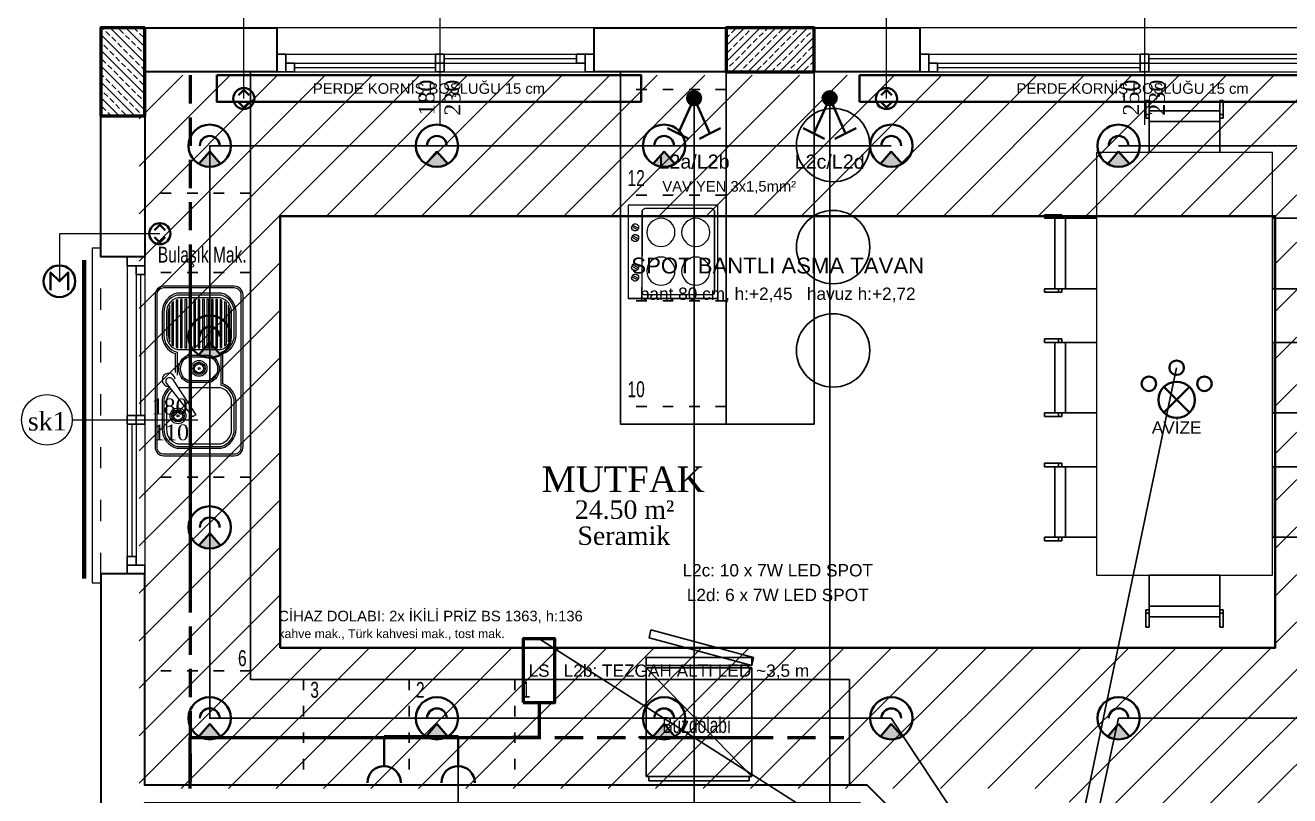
# Model space of a CAD drawing. Header units: centimetres. Extents: x 104975 to 122481, y -80380 to -76628.
# Drawn here: x 117638 to 118356, y -78406 to -77969 of the extents above; entities that cross this region are included whole.
import ezdxf
from ezdxf.enums import TextEntityAlignment as Align

# ---------------------------------------------------------------- set-up
doc = ezdxf.new("R2010")
doc.units = ezdxf.units.CM
for name, pattern in [('ACAD_ISO03W100', [30, 12, -18]), ('KAPI ACILIS', [12, 6, -6]), ('VK_LED', [24, 16, -8])]:
    doc.linetypes.add(name, pattern=pattern)
for name, color, linetype, lineweight in [('000 DUVAR UPDATED', 30, 'Continuous', 35), ('00_DUVAR', 150, 'Continuous', 30), ('00_tefriş', 253, 'Continuous', 9), ('02 MERDIVEN IZDUSUM', 50, 'Continuous', 20), ('04 PEN TAG', 71, 'Continuous', 18), ('04 pencere cam', 4, 'Continuous', 18), ('04 PENCERE DENIZLIK', 190, 'Continuous', 18), ('04 pencere kasa', 3, 'Continuous', 25), ('04 pencere plan', 2, 'Continuous', 18), ('COLUMN4', 3, 'Continuous', 50), ('tarama', 2, 'Continuous', 18), ('TEFRİŞ                  0.20', 140, 'Continuous', 20), ('VK_ANAHTAR', 1, 'Continuous', 35), ('VK_ASMA_TAVAN', 6, 'Continuous', 35), ('VK_ASMA_TAVAN_TARAMA', 8, 'Continuous', 13), ('VK_AYDINLATMA_HATTI', 1, 'Continuous', 25), ('VK_KORNIS', 30, 'Continuous', 35), ('VK_LED', 5, 'Continuous', 50), ('VK_PANJUR', 40, 'Continuous', 35), ('VK_PANJUR_HATTI', 40, 'Continuous', 18), ('VK_PRIZ', 3, 'Continuous', 35), ('VK_PRIZ_HATTI', 3, 'Continuous', 25), ('VK_SPOT', 1, 'Continuous', 35), ('VK_YAZI', 7, 'Continuous', 18), ('YAZI', 7, 'Continuous', 20)]:
    doc.layers.add(name, color=color, linetype=linetype, lineweight=lineweight)
for name, color, linetype in [('AKARSU', 30, 'Continuous'), ('grid_yazi', 7, 'Continuous'), ('TEFRIŞ', 11, 'Continuous')]:
    doc.layers.add(name, color=color, linetype=linetype)
doc.styles.add('grid_yazi', font='arial.ttf', dxfattribs={"width": 0.7})
doc.styles.get("Standard").update_dxf_attribs({"font": 'times.ttf'})
doc.styles.add('VK', font='arial.ttf')

# ---------------------------------------------------------------- blocks, each defined once
blk = doc.blocks.new('evye2li')
at = {"layer": 'TEFRİŞ                  0.20'}
for p, q in [((9.93, 28.4), (9.12, 28.99)), ((10.48, 28.95), (9.89, 29.76)), ((11.18, 29.31), (10.87, 30.26)), ((11.95, 29.43), (11.95, 30.43)), ((12.72, 29.31), (13.03, 30.26)), ((13.42, 28.95), (14.01, 29.76)), ((13.97, 28.4), (14.78, 28.99)), ((9.45, 26.93), (8.45, 26.93)), ((9.57, 27.7), (8.62, 28.01)), ((9.57, 26.16), (8.62, 25.85)), ((9.93, 25.46), (9.12, 24.87)), ((10.48, 24.91), (9.89, 24.1)), ((11.18, 24.55), (10.87, 23.6)), ((11.95, 24.43), (11.95, 23.43)), ((12.72, 24.55), (13.03, 23.6)), ((13.42, 24.91), (14.01, 24.1)), ((13.97, 25.46), (14.78, 24.87)), ((14.33, 27.7), (15.28, 28.01)), ((14.33, 26.16), (15.28, 25.85)), ((14.45, 26.93), (15.45, 26.93)), ((-2.5, 0), (-3.5, 0)), ((-2.38, 0.77), (-3.33, 1.08)), ((-2.02, 1.47), (-2.83, 2.06)), ((-1.47, 2.02), (-2.06, 2.83)), ((-0.77, 2.38), (-1.08, 3.33)), ((0, 2.5), (0, 3.5)), ((0.77, 2.38), (1.08, 3.33)), ((1.47, 2.02), (2.06, 2.83)), ((2.02, 1.47), (2.83, 2.06)), ((2.38, 0.77), (3.33, 1.08)), ((2.5, 0), (3.5, 0)), ((-2.38, -0.77), (-3.33, -1.08)), ((-2.02, -1.47), (-2.83, -2.06)), ((-1.47, -2.02), (-2.06, -2.83)), ((-0.77, -2.38), (-1.08, -3.33)), ((0, -2.5), (0, -3.5)), ((0.77, -2.38), (1.08, -3.33)), ((1.47, -2.02), (2.06, -2.83)), ((2.02, -1.47), (2.83, -2.06)), ((2.38, -0.77), (3.33, -1.08))]:
    blk.add_line(p, q, dxfattribs=at)
for points in [[(31.95, 73.58), (-8.05, 73.58, 0.414214), (-13.05, 68.58), (-13.05, -17.66, 0.414214), (-8.05, -22.66), (31.95, -22.66, 0.414214), (36.95, -17.66), (36.95, 68.58, 0.414214)], [(31.95, 73.58), (-8.05, 73.58, 0.414214), (-13.05, 68.58), (-13.05, -17.66, 0.414214), (-8.05, -22.66), (31.95, -22.66, 0.414214), (36.95, -17.66), (36.95, 68.58, 0.414214)], [(31.95, 72.58), (-8.05, 72.58, 0.414214), (-12.05, 68.58), (-12.05, -17.66, 0.414214), (-8.05, -21.66), (31.95, -21.66, 0.414214), (35.95, -17.66), (35.95, 68.58, 0.414214)], [(-0.05, 67.08, 0.346306), (-6.55, 58.82), (-6.55, 45.77, 0.336001), (-0.35, 37.59), (24.25, 37.59, 0.336001), (30.45, 45.77), (30.45, 58.82, 0.346306), (23.95, 67.08)], [(-3.55, 40.67, 0.044958), (-2.55, 39.77), (-2.55, 64.82, 0.044958), (-3.55, 63.92)], [(-1.05, 38.9, 0.02988), (-0.21, 38.59), (-0.05, 38.59), (-0.05, 66.05, 0.035411), (-1.05, 65.69)], [(24.95, 38.9), (24.95, 65.69, 0.035411), (23.95, 66.05), (23.95, 38.59), (24.11, 38.59, 0.02988)], [(26.45, 64.82), (26.45, 39.77, 0.044958), (27.45, 40.67), (27.45, 63.92, 0.044958)], [(-4.55, 62.56, 0.131326), (-5.55, 58.82), (-5.55, 45.77, 0.131326), (-4.55, 42.03)], [(28.45, 42.03, 0.131326), (29.45, 45.77), (29.45, 58.82, 0.131326), (28.45, 62.56)], [(18.32, 18.89), (5.58, 18.89, -0.657653), (5.58, 34.48), (18.32, 34.48, -0.657653)], [(18.2, 19.89), (5.7, 19.89, -0.625367), (5.7, 33.48), (18.2, 33.48, -0.625367)]]:
    blk.add_lwpolyline(points, format="xyb", close=True, dxfattribs=at)
for points in [[(-4.75, 16.38, 0.232928), (-9.05, 7.66), (-9.05, -7.66, 0.345302), (-0.67, -18.34), (24.58, -18.34, 0.345302), (32.95, -7.66), (32.95, 7.66, 0.322254), (25.45, 18.09), (25.45, 35.35, 0.322254), (32.95, 45.77), (32.95, 58.9, 0.345302), (24.58, 69.58), (-0.67, 69.58, 0.345302), (-9.05, 58.9), (-9.05, 45.77, 0.322254), (-1.55, 35.35), (-1.55, 24.69)], [(-4.14, 15.59, 0.232992), (-8.05, 7.66), (-8.05, -7.66, 0.341999), (-0.55, -17.34), (24.45, -17.34, 0.341999), (31.95, -7.66), (31.95, 7.66, 0.341999), (24.45, 17.34), (24.45, 36.09, 0.341999), (31.95, 45.77), (31.95, 58.9, 0.341999), (24.45, 68.58), (-0.55, 68.58, 0.341999), (-8.05, 58.9), (-8.05, 45.77, 0.341999), (-0.55, 36.09), (-0.55, 23.14)], [(-3.09, 20.76), (10.04, 0.51), (8.41, -0.65), (-6.34, 18.44, -1.095033), (-3.09, 20.76)], [(-3.22, 14.4, 0.233117), (-6.55, 7.66), (-6.55, -7.66, 0.336001), (-0.35, -15.84), (24.25, -15.84, 0.336001), (30.45, -7.66), (30.45, 7.66, 0.346306), (23.95, 15.92), (0.58, 15.92)]]:
    blk.add_lwpolyline(points, format="xyb", dxfattribs=at)
for points in [[(1.45, 38.59), (2.45, 38.59), (2.45, 66.08), (1.45, 66.08)], [(3.95, 38.59), (4.95, 38.59), (4.95, 66.08), (3.95, 66.08)], [(6.45, 38.59), (7.45, 38.59), (7.45, 66.08), (6.45, 66.08)], [(8.95, 38.59), (9.95, 38.59), (9.95, 66.08), (8.95, 66.08)], [(11.45, 38.59), (12.45, 38.59), (12.45, 66.08), (11.45, 66.08)], [(13.95, 38.59), (14.95, 38.59), (14.95, 66.08), (13.95, 66.08)], [(16.45, 38.59), (17.45, 38.59), (17.45, 66.08), (16.45, 66.08)], [(18.95, 38.59), (19.95, 38.59), (19.95, 66.08), (18.95, 66.08)], [(21.45, 38.59), (22.45, 38.59), (22.45, 66.08), (21.45, 66.08)]]:
    blk.add_lwpolyline(points, close=True, dxfattribs=at)
for centre, radius in [((11.95, 26.93), 4.5), ((11.95, 26.93), 3.5), ((11.95, 26.93), 2.5), ((11.95, 26.93), 0.548), ((0, 0), 4.5), ((0, 0), 3.5), ((0, 0), 2.5), ((0, 0), 0.548)]:
    blk.add_circle(centre, radius, dxfattribs=at)
blk.add_arc((-5.3, 20.42), 3.77, 5.47667, 274.97007, dxfattribs=at)
blk = doc.blocks.new('fdfdggdsdgf')
at = {"layer": 'TEFRİŞ                  0.20'}
for p, q in [((56340.68, -20733.76), (56340.68, -20784.76)), ((56340.68, -20733.76), (56393.68, -20733.76)), ((56340.68, -20733.76), (56340.68, -20784.76)), ((56340.68, -20733.76), (56393.68, -20733.76)), ((56342.68, -20737.26), (56342.68, -20775.26)), ((56391.68, -20737.26), (56391.68, -20775.26)), ((56391.68, -20737.26), (56391.68, -20775.26)), ((56393.68, -20733.76), (56393.68, -20784.76)), ((56393.68, -20733.76), (56393.68, -20784.76)), ((56344.18, -20776.76), (56364.68, -20776.76)), ((56352.05, -20778.82), (56351.17, -20779.29)), ((56352.05, -20778.82), (56351.17, -20779.29)), ((56353.02, -20782.7), (56351.17, -20779.29)), ((56353.02, -20782.7), (56351.17, -20779.29)), ((56353.9, -20782.22), (56352.05, -20778.82)), ((56353.9, -20782.22), (56352.05, -20778.82)), ((56353.9, -20782.22), (56353.02, -20782.7)), ((56353.9, -20782.22), (56353.02, -20782.7)), ((56358.05, -20778.82), (56357.17, -20779.29)), ((56358.05, -20778.82), (56357.17, -20779.29)), ((56359.02, -20782.7), (56357.17, -20779.29)), ((56359.02, -20782.7), (56357.17, -20779.29)), ((56359.9, -20782.22), (56358.05, -20778.82)), ((56359.9, -20782.22), (56358.05, -20778.82)), ((56359.9, -20782.22), (56359.02, -20782.7)), ((56359.9, -20782.22), (56359.02, -20782.7)), ((56390.18, -20776.76), (56364.68, -20776.76)), ((56374.51, -20778.82), (56373.63, -20779.29)), ((56374.51, -20778.82), (56373.63, -20779.29)), ((56375.48, -20782.7), (56373.63, -20779.29)), ((56375.48, -20782.7), (56373.63, -20779.29)), ((56376.35, -20782.22), (56374.51, -20778.82)), ((56376.35, -20782.22), (56374.51, -20778.82)), ((56376.35, -20782.22), (56375.48, -20782.7)), ((56376.35, -20782.22), (56375.48, -20782.7)), ((56380.51, -20778.82), (56379.63, -20779.29)), ((56380.51, -20778.82), (56379.63, -20779.29)), ((56381.48, -20782.7), (56379.63, -20779.29)), ((56381.48, -20782.7), (56379.63, -20779.29)), ((56382.35, -20782.22), (56380.51, -20778.82)), ((56382.35, -20782.22), (56380.51, -20778.82)), ((56382.35, -20782.22), (56381.48, -20782.7)), ((56382.35, -20782.22), (56381.48, -20782.7)), ((56393.68, -20784.76), (56340.68, -20784.76)), ((56393.68, -20784.76), (56340.68, -20784.76))]:
    blk.add_line(p, q, dxfattribs=at)
blk.add_lwpolyline([(56340.68, -20784.76), (56340.68, -20733.76), (56393.68, -20733.76), (56393.68, -20784.76)], close=True, dxfattribs=at)
for points in [[(56364.68, -20735.76), (56344.18, -20735.76, 0.414214), (56342.68, -20737.26, -0.414214), (56344.18, -20735.76)], [(56390.18, -20735.76), (56364.68, -20735.76), (56390.18, -20735.76, -0.414214), (56391.68, -20737.26, 0.414214)]]:
    blk.add_lwpolyline(points, format="xyb", close=True, dxfattribs=at)
blk.add_lwpolyline([(56342.68, -20737.26), (56342.68, -20775.26, 0.414214), (56344.18, -20776.76), (56364.68, -20776.76), (56390.18, -20776.76)], format="xyb", dxfattribs=at)
for centre in [(56356.18, -20746.39), (56378.18, -20746.39), (56356.18, -20766.14), (56378.18, -20766.14)]:
    blk.add_circle(centre, 8, dxfattribs=at)
for centre, radius, start, end in [((56344.18, -20775.26), 1.5, 180, 270), ((56352.53, -20780.76), 2, 132.98876, 284.03373), ((56352.53, -20780.76), 2, 132.98876, 284.03373), ((56352.53, -20780.76), 2, 312.98876, 104.03373), ((56352.53, -20780.76), 2, 312.98876, 104.03373), ((56358.53, -20780.76), 2, 132.98876, 284.03373), ((56358.53, -20780.76), 2, 132.98876, 284.03373), ((56358.53, -20780.76), 2, 312.98876, 104.03373), ((56358.53, -20780.76), 2, 312.98876, 104.03373), ((56374.99, -20780.76), 2, 132.98876, 284.03373), ((56374.99, -20780.76), 2, 132.98876, 284.03373), ((56374.99, -20780.76), 2, 312.98876, 104.03373), ((56374.99, -20780.76), 2, 312.98876, 104.03373), ((56380.99, -20780.76), 2, 132.98876, 284.03373), ((56380.99, -20780.76), 2, 132.98876, 284.03373), ((56380.99, -20780.76), 2, 312.98876, 104.03373), ((56380.99, -20780.76), 2, 312.98876, 104.03373), ((56390.18, -20775.26), 1.5, 270, 0), ((56390.18, -20775.26), 1.5, 270, 0)]:
    blk.add_arc(centre, radius, start, end, dxfattribs=at)
blk = doc.blocks.new('FGNGFNF')
at = {"layer": '00_tefriş'}
for p, q in [((65007.38, -25803.68), (65007.38, -25793.72)), ((65007.38, -25793.72), (65009.38, -25793.72)), ((65009.38, -25793.72), (65009.38, -25799.68)), ((65009.38, -25823.24), (65009.38, -25799.68)), ((65009.38, -25799.68), (65049.38, -25799.68)), ((65049.38, -25799.68), (65049.38, -25793.72)), ((65049.38, -25793.72), (65051.38, -25793.72)), ((65049.38, -25799.68), (65049.38, -25823.24)), ((65051.38, -25793.72), (65051.38, -25803.68)), ((65007.38, -25801.68), (65009.38, -25801.68)), ((65009.38, -25803.68), (65007.38, -25803.68)), ((65009.38, -25801.68), (65009.38, -25803.68)), ((65049.38, -25805.68), (65009.38, -25805.68)), ((65049.38, -25803.68), (65049.38, -25801.68)), ((65049.38, -25801.68), (65051.38, -25801.68)), ((65051.38, -25803.68), (65049.38, -25803.68)), ((64949.85, -25842.83), (64959.8, -25842.83)), ((64949.85, -25844.83), (64949.85, -25842.83)), ((64957.8, -25844.83), (64957.8, -25842.83)), ((64959.8, -25842.83), (64959.8, -25844.83)), ((65098.94, -25842.83), (65098.94, -25844.83)), ((65108.9, -25842.83), (65098.94, -25842.83)), ((65100.94, -25844.83), (65100.94, -25842.83)), ((65108.9, -25844.83), (65108.9, -25842.83)), ((64955.8, -25844.83), (64949.85, -25844.83)), ((64955.8, -25844.83), (64979.37, -25844.83)), ((64955.8, -25884.83), (64955.8, -25844.83)), ((64959.8, -25844.83), (64957.8, -25844.83)), ((64961.8, -25844.83), (64961.8, -25884.83)), ((65102.94, -25844.83), (65079.37, -25844.83)), ((65096.94, -25844.83), (65096.94, -25884.83)), ((65098.94, -25844.83), (65100.94, -25844.83)), ((65102.94, -25844.83), (65108.9, -25844.83)), ((65102.94, -25884.83), (65102.94, -25844.83)), ((64949.85, -25884.83), (64955.8, -25884.83)), ((64949.85, -25886.83), (64949.85, -25884.83)), ((64979.37, -25884.83), (64955.8, -25884.83)), ((64957.8, -25886.83), (64957.8, -25884.83)), ((64957.8, -25884.83), (64959.8, -25884.83)), ((64959.8, -25884.83), (64959.8, -25886.83)), ((65079.37, -25884.83), (65102.94, -25884.83)), ((65098.94, -25884.83), (65098.94, -25886.83)), ((65100.94, -25884.83), (65098.94, -25884.83)), ((65100.94, -25886.83), (65100.94, -25884.83)), ((65108.9, -25884.83), (65102.94, -25884.83)), ((65108.9, -25886.83), (65108.9, -25884.83)), ((64959.8, -25886.83), (64949.85, -25886.83)), ((65098.94, -25886.83), (65108.9, -25886.83)), ((64949.85, -25913.36), (64959.8, -25913.36)), ((64949.85, -25915.36), (64949.85, -25913.36)), ((64957.8, -25915.36), (64957.8, -25913.36)), ((64959.8, -25913.36), (64959.8, -25915.36)), ((65098.94, -25913.36), (65098.94, -25915.36)), ((65108.9, -25913.36), (65098.94, -25913.36)), ((65100.94, -25915.36), (65100.94, -25913.36)), ((65108.9, -25915.36), (65108.9, -25913.36)), ((64955.8, -25915.36), (64949.85, -25915.36)), ((64955.8, -25915.36), (64979.37, -25915.36)), ((64955.8, -25955.36), (64955.8, -25915.36)), ((64959.8, -25915.36), (64957.8, -25915.36)), ((64961.8, -25915.36), (64961.8, -25955.36)), ((65102.94, -25915.36), (65079.37, -25915.36)), ((65096.94, -25915.36), (65096.94, -25955.36)), ((65098.94, -25915.36), (65100.94, -25915.36)), ((65102.94, -25915.36), (65108.9, -25915.36)), ((65102.94, -25955.36), (65102.94, -25915.36)), ((64949.85, -25955.36), (64955.8, -25955.36)), ((64949.85, -25957.36), (64949.85, -25955.36)), ((64959.8, -25957.36), (64949.85, -25957.36)), ((64979.37, -25955.36), (64955.8, -25955.36)), ((64957.8, -25957.36), (64957.8, -25955.36)), ((64957.8, -25955.36), (64959.8, -25955.36)), ((64959.8, -25955.36), (64959.8, -25957.36)), ((65079.37, -25955.36), (65102.94, -25955.36)), ((65098.94, -25955.36), (65098.94, -25957.36)), ((65100.94, -25955.36), (65098.94, -25955.36)), ((65098.94, -25957.36), (65108.9, -25957.36)), ((65100.94, -25957.36), (65100.94, -25955.36)), ((65108.9, -25955.36), (65102.94, -25955.36)), ((65108.9, -25957.36), (65108.9, -25955.36)), ((64949.85, -25983.9), (64959.8, -25983.9)), ((64949.85, -25985.9), (64949.85, -25983.9)), ((64955.8, -25985.9), (64949.85, -25985.9)), ((64955.8, -25985.9), (64979.37, -25985.9)), ((64955.8, -26025.9), (64955.8, -25985.9)), ((64957.8, -25985.9), (64957.8, -25983.9)), ((64959.8, -25985.9), (64957.8, -25985.9)), ((64959.8, -25983.9), (64959.8, -25985.9)), ((64961.8, -25985.9), (64961.8, -26025.9)), ((65102.94, -25985.9), (65079.37, -25985.9)), ((65096.94, -25985.9), (65096.94, -26025.9)), ((65098.94, -25983.9), (65098.94, -25985.9)), ((65108.9, -25983.9), (65098.94, -25983.9)), ((65098.94, -25985.9), (65100.94, -25985.9)), ((65100.94, -25985.9), (65100.94, -25983.9)), ((65102.94, -25985.9), (65108.9, -25985.9)), ((65102.94, -26025.9), (65102.94, -25985.9)), ((65108.9, -25985.9), (65108.9, -25983.9)), ((64949.85, -26025.9), (64955.8, -26025.9)), ((64949.85, -26027.9), (64949.85, -26025.9)), ((64959.8, -26027.9), (64949.85, -26027.9)), ((64979.37, -26025.9), (64955.8, -26025.9)), ((64957.8, -26027.9), (64957.8, -26025.9)), ((64957.8, -26025.9), (64959.8, -26025.9)), ((64959.8, -26025.9), (64959.8, -26027.9)), ((65079.37, -26025.9), (65102.94, -26025.9)), ((65098.94, -26025.9), (65098.94, -26027.9)), ((65100.94, -26025.9), (65098.94, -26025.9)), ((65098.94, -26027.9), (65108.9, -26027.9)), ((65100.94, -26027.9), (65100.94, -26025.9)), ((65108.9, -26025.9), (65102.94, -26025.9)), ((65108.9, -26027.9), (65108.9, -26025.9)), ((65009.38, -26063.24), (65009.38, -26086.81)), ((65049.38, -26086.81), (65049.38, -26063.24)), ((65009.38, -26082.81), (65007.38, -26082.81)), ((65007.38, -26082.81), (65007.38, -26092.77)), ((65007.38, -26084.81), (65009.38, -26084.81)), ((65049.38, -26080.81), (65009.38, -26080.81)), ((65009.38, -26084.81), (65009.38, -26082.81)), ((65009.38, -26092.77), (65009.38, -26086.81)), ((65009.38, -26086.81), (65049.38, -26086.81)), ((65051.38, -26082.81), (65049.38, -26082.81)), ((65049.38, -26082.81), (65049.38, -26084.81)), ((65049.38, -26084.81), (65051.38, -26084.81)), ((65049.38, -26086.81), (65049.38, -26092.77)), ((65051.38, -26092.77), (65051.38, -26082.81)), ((65007.38, -26092.77), (65009.38, -26092.77)), ((65049.38, -26092.77), (65051.38, -26092.77))]:
    blk.add_line(p, q, dxfattribs=at)
for points in [[(65009.38, -25793.72), (65007.38, -25793.72), (65007.38, -25801.68), (65009.38, -25801.68), (65009.38, -25799.68)], [(65049.38, -25799.68), (65009.38, -25799.68), (65009.38, -25801.68), (65009.38, -25801.68), (65009.38, -25803.68), (65009.38, -25805.68), (65049.38, -25805.68)], [(65051.38, -25793.72), (65049.38, -25793.72), (65049.38, -25799.68), (65049.38, -25801.68), (65051.38, -25801.68)], [(65009.38, -25801.68), (65007.38, -25801.68), (65007.38, -25803.68), (65009.38, -25803.68)], [(65049.38, -25805.68), (65009.38, -25805.68), (65009.38, -25823.24), (65049.38, -25823.24)], [(65051.38, -25801.68), (65049.38, -25801.68), (65049.38, -25803.68), (65051.38, -25803.68)], [(64979.38, -26063.24), (65079.38, -26063.24), (65079.37, -25823.24), (64979.37, -25823.24)], [(64949.85, -25842.83), (64949.85, -25844.83), (64955.8, -25844.83), (64957.8, -25844.83), (64957.8, -25842.83)], [(64957.8, -25842.83), (64957.8, -25844.83), (64959.8, -25844.83), (64959.8, -25842.83)], [(65100.94, -25842.83), (65100.94, -25844.83), (65098.94, -25844.83), (65098.94, -25842.83)], [(65108.9, -25842.83), (65108.9, -25844.83), (65102.94, -25844.83), (65100.94, -25844.83), (65100.94, -25842.83)], [(64955.8, -25844.83), (64955.8, -25884.83), (64957.8, -25884.83), (64957.8, -25884.83), (64959.8, -25884.83), (64961.8, -25884.83), (64961.8, -25844.83)], [(64961.8, -25844.83), (64961.8, -25884.83), (64979.37, -25884.83), (64979.37, -25844.83)], [(65096.94, -25844.83), (65096.94, -25884.83), (65079.37, -25884.83), (65079.37, -25844.83)], [(65102.94, -25844.83), (65102.94, -25884.83), (65100.94, -25884.83), (65100.94, -25884.83), (65098.94, -25884.83), (65096.94, -25884.83), (65096.94, -25844.83)], [(64949.85, -25884.83), (64949.85, -25886.83), (64957.8, -25886.83), (64957.8, -25884.83), (64955.8, -25884.83)], [(64957.8, -25884.83), (64957.8, -25886.83), (64959.8, -25886.83), (64959.8, -25884.83)], [(65100.94, -25884.83), (65100.94, -25886.83), (65098.94, -25886.83), (65098.94, -25884.83)], [(65108.9, -25884.83), (65108.9, -25886.83), (65100.94, -25886.83), (65100.94, -25884.83), (65102.94, -25884.83)], [(64949.85, -25913.36), (64949.85, -25915.36), (64955.8, -25915.36), (64957.8, -25915.36), (64957.8, -25913.36)], [(64957.8, -25913.36), (64957.8, -25915.36), (64959.8, -25915.36), (64959.8, -25913.36)], [(65100.94, -25913.36), (65100.94, -25915.36), (65098.94, -25915.36), (65098.94, -25913.36)], [(65108.9, -25913.36), (65108.9, -25915.36), (65102.94, -25915.36), (65100.94, -25915.36), (65100.94, -25913.36)], [(64955.8, -25915.36), (64955.8, -25955.36), (64957.8, -25955.36), (64957.8, -25955.36), (64959.8, -25955.36), (64961.8, -25955.36), (64961.8, -25915.36)], [(64961.8, -25915.36), (64961.8, -25955.36), (64979.37, -25955.36), (64979.37, -25915.36)], [(65096.94, -25915.36), (65096.94, -25955.36), (65079.37, -25955.36), (65079.37, -25915.36)], [(65102.94, -25915.36), (65102.94, -25955.36), (65100.94, -25955.36), (65100.94, -25955.36), (65098.94, -25955.36), (65096.94, -25955.36), (65096.94, -25915.36)], [(64949.85, -25955.36), (64949.85, -25957.36), (64957.8, -25957.36), (64957.8, -25955.36), (64955.8, -25955.36)], [(64957.8, -25955.36), (64957.8, -25957.36), (64959.8, -25957.36), (64959.8, -25955.36)], [(65100.94, -25955.36), (65100.94, -25957.36), (65098.94, -25957.36), (65098.94, -25955.36)], [(65108.9, -25955.36), (65108.9, -25957.36), (65100.94, -25957.36), (65100.94, -25955.36), (65102.94, -25955.36)], [(64949.85, -25983.9), (64949.85, -25985.9), (64955.8, -25985.9), (64957.8, -25985.9), (64957.8, -25983.9)], [(64955.8, -25985.9), (64955.8, -26025.9), (64957.8, -26025.9), (64957.8, -26025.9), (64959.8, -26025.9), (64961.8, -26025.9), (64961.8, -25985.9)], [(64957.8, -25983.9), (64957.8, -25985.9), (64959.8, -25985.9), (64959.8, -25983.9)], [(64961.8, -25985.9), (64961.8, -26025.9), (64979.37, -26025.9), (64979.37, -25985.9)], [(65096.94, -25985.9), (65096.94, -26025.9), (65079.37, -26025.9), (65079.37, -25985.9)], [(65102.94, -25985.9), (65102.94, -26025.9), (65100.94, -26025.9), (65100.94, -26025.9), (65098.94, -26025.9), (65096.94, -26025.9), (65096.94, -25985.9)], [(65100.94, -25983.9), (65100.94, -25985.9), (65098.94, -25985.9), (65098.94, -25983.9)], [(65108.9, -25983.9), (65108.9, -25985.9), (65102.94, -25985.9), (65100.94, -25985.9), (65100.94, -25983.9)], [(64949.85, -26025.9), (64949.85, -26027.9), (64957.8, -26027.9), (64957.8, -26025.9), (64955.8, -26025.9)], [(64957.8, -26025.9), (64957.8, -26027.9), (64959.8, -26027.9), (64959.8, -26025.9)], [(65100.94, -26025.9), (65100.94, -26027.9), (65098.94, -26027.9), (65098.94, -26025.9)], [(65108.9, -26025.9), (65108.9, -26027.9), (65100.94, -26027.9), (65100.94, -26025.9), (65102.94, -26025.9)], [(65049.38, -26080.81), (65009.38, -26080.81), (65009.38, -26063.24), (65049.38, -26063.24)], [(65009.38, -26084.81), (65007.38, -26084.81), (65007.38, -26082.81), (65009.38, -26082.81)], [(65009.38, -26092.77), (65007.38, -26092.77), (65007.38, -26084.81), (65009.38, -26084.81), (65009.38, -26086.81)], [(65049.38, -26086.81), (65009.38, -26086.81), (65009.38, -26084.81), (65009.38, -26084.81), (65009.38, -26082.81), (65009.38, -26080.81), (65049.38, -26080.81)], [(65051.38, -26084.81), (65049.38, -26084.81), (65049.38, -26082.81), (65051.38, -26082.81)], [(65051.38, -26092.77), (65049.38, -26092.77), (65049.38, -26086.81), (65049.38, -26084.81), (65051.38, -26084.81)]]:
    blk.add_lwpolyline(points, close=True, dxfattribs=at)
blk = doc.blocks.new('oda ismi-flat-1-flat-2-flat-1')
at = {"layer": 'YAZI'}
for tag, height, p in [('ODAISMI', 25.9, (32.8, 3.2)), ('ODAISMI', 25.9, (32.8, -31.5)), ('METREKARE', 18.7, (32.6, -58.7)), ('MALZEME', 18.7, (34.4, -85.1))]:
    blk.add_attdef(tag, text='', height=height, dxfattribs=at).set_placement(p, align=Align.CENTER)
blk = doc.blocks.new('fsdgfsdgsdf')
at = {"layer": 'TEFRIŞ'}
for p, q in [((65164.88, -72661.44), (65104.88, -72723.26)), ((65164.88, -72723.26), (65104.88, -72661.44)), ((65104.88, -72661.44), (65104.88, -72723.26)), ((65164.88, -72661.44), (65104.88, -72661.44)), ((65106.38, -72659.1), (65163.38, -72659.1)), ((65106.38, -72661.44), (65106.38, -72659.1)), ((65163.38, -72661.44), (65106.38, -72661.44)), ((65163.38, -72659.1), (65163.38, -72661.44)), ((65164.88, -72723.26), (65164.88, -72661.44)), ((65104.88, -72723.26), (65164.88, -72723.26)), ((65104.88, -72724.42), (65164.88, -72724.42)), ((65104.88, -72729.1), (65104.88, -72724.42)), ((65106.47, -72740.23), (65164.88, -72724.42)), ((65164.88, -72724.42), (65165.81, -72728.97)), ((65164.88, -72724.42), (65165.81, -72728.97)), ((65164.88, -72724.42), (65164.88, -72729.1)), ((65164.88, -72724.42), (65164.88, -72729.1)), ((65164.88, -72729.1), (65104.88, -72729.1)), ((65165.81, -72728.97), (65107.41, -72744.78)), ((65107.41, -72744.78), (65106.47, -72740.23))]:
    blk.add_line(p, q, dxfattribs=at)
blk = doc.blocks.new('VK_spot')
at = {"ltscale": 30}
blk.add_hatch(color=256, dxfattribs=at).paths.add_polyline_path([(0, -3.26), (-6.14, -10.31, 0.275294), (6.14, -10.31)])
for q in [(-6.14, -10.31), (6.14, -10.31)]:
    blk.add_line((0, -3.26), q, dxfattribs=at)
blk.add_circle((0, 0), 12, dxfattribs=at)
blk.add_arc((0, 0), 5.6, 0, 180, dxfattribs=at)
blk = doc.blocks.new('VK_chandelier')
at = {"ltscale": 0.8}
for p, q in [((-7.27, -10.94), (7.27, -25.48)), ((-7.27, -25.48), (7.27, -10.94))]:
    blk.add_line(p, q, dxfattribs=at)
for centre in [(0, 0), (-15.77, -9.11), (15.77, -9.11)]:
    blk.add_circle(centre, 4.12, dxfattribs=at)
blk.add_circle((0, -18.21), 10.28)
blk = doc.blocks.new('VK_dvav')
h = blk.add_hatch(color=7)
edge = h.paths.add_edge_path()
edge.add_arc((0, 0), 4, 0, 360)
for p, q in [((-9, 20), (-3, 23)), ((9, 20), (3, 23)), ((-9, 20), (-15, 17)), ((0, 0), (-9, 20)), ((0, 0), (9, 20)), ((9, 20), (15, 17))]:
    blk.add_line(p, q)
blk.add_circle((0, 0), 4)
blk = doc.blocks.new('VK_socket')
blk.add_line((0, -3.15), (0, 12.6))
blk.add_arc((0, -12.6), 9.45, 0, 180)
blk = doc.blocks.new('VK_updown')
for points in [[(-3, 2), (0, 5), (3, 2)], [(-3, -2), (0, -5), (3, -2)]]:
    blk.add_lwpolyline(points)
blk.add_circle((0, 0), 6)
blk = doc.blocks.new('VK_motor')
blk.add_lwpolyline([(-5, -5), (-5, 5), (0, 0), (5, 5), (5, -5)])
blk.add_circle((0, 0), 9)

msp = doc.modelspace()

# ---------------------------------------------------------------- hatches: boundary and pattern name
at = {"layer": 'tarama'}
h = msp.add_hatch(dxfattribs=at)
h.set_pattern_fill('ANSI33', color=256, angle=450)
h.set_pattern_definition([(135, (183206.2175, -156457.2554), (-4.49012806, -4.49012806), []), (135, (183206.2175, -156452.765), (-4.49012806, -4.49012806), [3.175, -1.5875])])
h.paths.add_polyline_path([(117706.217, -77970), (117681.217, -77970), (117681.217, -78020), (117706.217, -78020)])
h = msp.add_hatch(dxfattribs=at)
h.set_pattern_fill('ANSI33', color=256, angle=360)
h.set_pattern_definition([(45, (39598.962, -143495), (-4.49012806, 4.49012806), []), (45, (39603.452, -143495), (-4.49012806, 4.49012806), [3.175, -1.5875])])
h.paths.add_polyline_path([(118086.217, -77995), (118086.217, -77970), (118036.217, -77970), (118036.217, -77995)])
at = {"layer": 'VK_ASMA_TAVAN_TARAMA'}
h = msp.add_hatch(dxfattribs=at)
h.set_pattern_fill('ANSI31', scale=6)
h.paths.add_polyline_path([(117703, -78402), (118428, -78402), (118428, -77997), (117703, -77997)])
h.paths.add_polyline_path([(117783, -78322), (118348, -78322), (118348, -78077), (117783, -78077)])
h = msp.add_hatch(dxfattribs=at)
h.set_pattern_fill('ANSI31', scale=6)
h.paths.add_polyline_path([(118231, -78594), (118431, -78594), (118431, -78402), (118231, -78402)])

# ---------------------------------------------------------------- linework, layer by layer
at = {"layer": '00_DUVAR'}
for points in [[(117681.217, -77970), (117781.217, -77970), (117781.217, -77995), (117706.217, -77995), (117706.217, -78100), (117681.217, -78100)], [(118146.217, -77970), (118146.217, -77995), (117961.217, -77995), (117961.217, -77970)], [(118116.217, -78400), (117706.217, -78400), (117706.217, -78280), (117681.217, -78280), (117681.217, -78495), (117706.217, -78495), (117706.217, -78410), (118112.075, -78410), (118143.436, -78441.36), (118150.507, -78434.289)]]:
    msp.add_lwpolyline(points, close=True, dxfattribs=at)
at = {"layer": '02 MERDIVEN IZDUSUM', "linetype": 'KAPI ACILIS'}
msp.add_lwpolyline([(118456.217, -77970), (118456.217, -77850), (117681.217, -77850), (117681.217, -77970)], dxfattribs=at)
at = {"layer": '04 PEN TAG'}
for p, q in [((117873.717, -77953.768), (117873.717, -78025.015)), ((118273.717, -77953.768), (118273.717, -78025.015)), ((117664.986, -78192.593), (117736.232, -78192.593))]:
    msp.add_line(p, q, dxfattribs=at)
msp.add_circle((117650.609, -78192.593), 14.377, dxfattribs=at)
at = {"layer": '04 pencere cam'}
for p, q in [((117876.217, -77987.5), (117951.217, -77987.5)), ((118276.217, -77987.5), (118386.217, -77987.5)), ((117791.217, -77992.5), (117871.217, -77992.5)), ((118156.217, -77992.5), (118271.217, -77992.5)), ((117703.717, -78110.093), (117703.717, -78190.093)), ((117698.717, -78195.093), (117698.717, -78270.093))]:
    msp.add_line(p, q, dxfattribs=at)
at = {"layer": '04 PENCERE DENIZLIK'}
for p, q in [((117961.217, -77970.015), (117781.217, -77970.015)), ((118396.217, -77970.015), (118146.217, -77970.015))]:
    msp.add_line(p, q, dxfattribs=at)
at = {"layer": '04 PENCERE DENIZLIK', "linetype": 'ACAD_ISO03W100'}
msp.add_line((117681.233, -78280.093), (117681.233, -78100.093), dxfattribs=at)
at = {"layer": '04 PENCERE DENIZLIK'}
msp.add_lwpolyline([(117681.233, -78095.093), (117676.233, -78095.093), (117676.233, -78280.093), (117676.233, -78285.093), (117681.233, -78285.093)], dxfattribs=at)
at = {"layer": '04 pencere kasa'}
for points in [[(117786.217, -77985), (117786.217, -77995), (117781.217, -77995), (117781.217, -77985)], [(117876.217, -77985), (117876.217, -77990), (117871.217, -77990), (117871.217, -77985)], [(117951.217, -77985), (117951.217, -77990), (117956.217, -77990), (117956.217, -77985)], [(117956.217, -77985), (117956.217, -77995), (117961.217, -77995), (117961.217, -77985)], [(118151.217, -77985), (118151.217, -77995), (118146.217, -77995), (118146.217, -77985)], [(118276.217, -77985), (118276.217, -77990), (118271.217, -77990), (118271.217, -77985)], [(117791.217, -77990), (117791.217, -77995), (117786.217, -77995), (117786.217, -77990)], [(117791.217, -77990), (117791.217, -77995), (117786.217, -77995), (117786.217, -77990)], [(117876.217, -77990), (117876.217, -77995), (117871.217, -77995), (117871.217, -77990)], [(118156.217, -77990), (118156.217, -77995), (118151.217, -77995), (118151.217, -77990)], [(118156.217, -77990), (118156.217, -77995), (118151.217, -77995), (118151.217, -77990)], [(118276.217, -77990), (118276.217, -77995), (118271.217, -77995), (118271.217, -77990)], [(117696.217, -78105.093), (117706.217, -78105.093), (117706.217, -78100.093), (117696.217, -78100.093)], [(117701.217, -78110.093), (117706.217, -78110.093), (117706.217, -78105.093), (117701.217, -78105.093)], [(117701.217, -78110.093), (117706.217, -78110.093), (117706.217, -78105.093), (117701.217, -78105.093)], [(117696.217, -78195.093), (117701.217, -78195.093), (117701.217, -78190.093), (117696.217, -78190.093)], [(117701.217, -78195.093), (117706.217, -78195.093), (117706.217, -78190.093), (117701.217, -78190.093)], [(117696.217, -78270.093), (117701.217, -78270.093), (117701.217, -78275.093), (117696.217, -78275.093)], [(117696.217, -78275.093), (117706.217, -78275.093), (117706.217, -78280.093), (117696.217, -78280.093)]]:
    msp.add_lwpolyline(points, close=True, dxfattribs=at)
at = {"layer": '04 pencere plan'}
for p, q in [((117781.217, -77985), (117961.217, -77985)), ((118146.217, -77985), (118396.217, -77985)), ((117781.217, -77995), (117961.217, -77995)), ((117791.217, -77990), (117951.217, -77990)), ((118146.217, -77995), (118396.217, -77995)), ((118156.217, -77990), (118386.217, -77990)), ((117696.217, -78100.093), (117696.217, -78280.093)), ((117706.217, -78100.093), (117706.217, -78280.093)), ((117701.217, -78110.093), (117701.217, -78270.093))]:
    msp.add_line(p, q, dxfattribs=at)
at = {"layer": 'COLUMN4', "color": 6}
for points in [[(117706.217, -77970), (117681.217, -77970), (117681.217, -78020), (117706.217, -78020)], [(118086.217, -77995), (118086.217, -77970), (118036.217, -77970), (118036.217, -77995)]]:
    msp.add_lwpolyline(points, close=True, dxfattribs=at)
at = {"layer": 'TEFRIŞ'}
for points in [[(117766.217, -77995), (117766.217, -78340.046), (118106.214, -78340.046)], [(118036.217, -78195), (118036.217, -77995)], [(118106.214, -78340.046), (118106.214, -78400)], [(118102.393, -78400.046), (118102.393, -78400)]]:
    msp.add_lwpolyline(points, dxfattribs=at)
msp.add_lwpolyline([(117976.217, -77995), (118086.217, -77995), (118086.217, -78195), (117976.217, -78195)], close=True, dxfattribs=at)
at = {"layer": 'TEFRIŞ', "linetype": 'ACAD_ISO03W100', "ltscale": 0.5}
for points in [[(118036.217, -78005), (117976.217, -78005)], [(117766.217, -78063.97), (117706.223, -78063.97)], [(118036.217, -78065), (117976.217, -78065)], [(117766.217, -78108.97), (117706.223, -78108.97)], [(118036.217, -78125), (117976.217, -78125)], [(118036.217, -78185), (117976.217, -78185)], [(118036.217, -78185), (117976.217, -78185)], [(117766.217, -78225.093), (117706.223, -78225.093)], [(117766.217, -78335.093), (117706.223, -78335.093)], [(117796.214, -78340.046), (117796.214, -78400)], [(117856.214, -78340.046), (117856.214, -78400)], [(117916.214, -78340.046), (117916.214, -78400)]]:
    msp.add_lwpolyline(points, dxfattribs=at)
at = {"layer": 'TEFRIŞ'}
for centre in [(118096.935, -78036.614), (118096.935, -78094.517), (118096.935, -78153.19)]:
    msp.add_circle(centre, 20.821, dxfattribs=at)
at = {"layer": 'VK_ASMA_TAVAN'}
msp.add_lwpolyline([(117783, -78322), (118348, -78322), (118348, -78077), (117783, -78077)], close=True, dxfattribs=at)
at = {"layer": 'VK_AYDINLATMA_HATTI'}
for p, q in [((118221, -78502), (118292, -78163)), ((118221, -78502), (117930, -78317)), ((118227, -78509), (118130, -78362)), ((118227, -78509), (118259, -78362))]:
    msp.add_line(p, q, dxfattribs=at)
for points in [[(118221, -78502), (118018, -78502), (118018, -78010)], [(118227, -78509), (118095, -78509), (118095, -78010)], [(118130, -78362), (118001, -78362), (117872, -78362), (117743, -78362), (117743, -78253.667), (117743, -78145.333), (117743, -78037), (117872, -78037), (118001, -78037), (118130, -78037)], [(118259, -78037), (118388, -78037), (118388, -78145.333), (118388, -78253.667), (118388, -78362), (118259, -78362)]]:
    msp.add_lwpolyline(points, dxfattribs=at)
at = {"layer": 'VK_KORNIS'}
for points in [[(117747, -77997), (117988, -77997), (117988, -78012), (117747, -78012)], [(118112, -77997), (118422, -77997), (118422, -78012), (118112, -78012)]]:
    msp.add_lwpolyline(points, close=True, dxfattribs=at)
at = {"layer": 'VK_LED', "linetype": 'VK_LED', "lineweight": 50}
for p, q in [((117732, -77997), (117732, -78099)), ((117732, -78286), (117732, -78402)), ((117915, -78373), (117987, -78373)), ((118047, -78373), (118103, -78373))]:
    msp.add_line(p, q, dxfattribs=at)
at = {"layer": 'VK_LED'}
for points in [[(117732, -78099), (117732, -78286), (117732, -78286)], [(117930, -78353), (117930, -78373), (117915, -78373)], [(117732, -78402), (117732, -78373), (117915, -78373)], [(117987, -78373), (117987, -78373), (118047, -78373)]]:
    msp.add_lwpolyline(points, dxfattribs=at)
msp.add_lwpolyline([(117921, -78353), (117939, -78353), (117939, -78317), (117921, -78317)], close=True, dxfattribs=at)
at = {"layer": 'VK_PANJUR', "lineweight": 70}
msp.add_line((117671.716, -78101.912), (117671.716, -78282.722), dxfattribs=at)
at = {"layer": 'VK_PANJUR_HATTI'}
for points in [[(117762.392, -78010.177), (117762.392, -77953.177), (117789.392, -77953.177)], [(118127.241, -78010.177), (118127.241, -77953.177), (118154.241, -77953.177)], [(117714.716, -78086.912), (117657.716, -78086.912), (117657.716, -78113.912)]]:
    msp.add_lwpolyline(points, dxfattribs=at)
at = {"layer": 'VK_PRIZ_HATTI'}
for points in [[(117842, -78372), (117884, -78372)], [(117884, -78372), (117884, -78612), (118166, -78612)]]:
    msp.add_lwpolyline(points, dxfattribs=at)

# ---------------------------------------------------------------- block references
at = {"layer": '000 DUVAR UPDATED'}
ref = msp.add_blockref('oda ismi-flat-1-flat-2-flat-1', (117997.054, -78215.942), dxfattribs=dict(at, xscale=-0.5599999999999999, yscale=0.5599999999999999, zscale=0.5599999999999999))
ref.add_attrib('METREKARE', '24.50 m²', dxfattribs={"layer": 'YAZI', "height": 10.4509}).set_placement((117978.551, -78248.808), align=Align.CENTER)
ref.add_attrib('MALZEME', 'Seramik', dxfattribs={"layer": 'YAZI', "height": 10.4509}).set_placement((117978.123, -78263.607), align=Align.CENTER)
ref.add_attrib('ODAISMI', 'MUTFAK', dxfattribs={"layer": 'YAZI', "height": 14.5152}).set_placement((117977.685, -78233.59), align=Align.CENTER)
at = {"layer": '00_DUVAR', "rotation": 180}
msp.add_blockref('FGNGFNF', (183325.812, -104104.059), dxfattribs=at)
at = {"layer": '00_DUVAR', "xscale": -1, "rotation": 270}
msp.add_blockref('fdfdggdsdgf', (138765.316, -134464.334), dxfattribs=at)
at = {"layer": 'AKARSU'}
msp.add_blockref('evye2li', (117725.015, -78190.321), dxfattribs=at)
at = {"layer": 'TEFRIŞ', "xscale": -1, "rotation": 180}
msp.add_blockref('fsdgfsdgsdf', (52885.997, -151056.564), dxfattribs=at)
at = {"layer": 'VK_ANAHTAR', "rotation": 180}
for p in [(118018, -78010), (118095, -78010)]:
    msp.add_blockref('VK_dvav', p, dxfattribs=at)
at = {"layer": 'VK_PANJUR'}
for name, p in [('VK_updown', (117762.392, -78010.177)), ('VK_updown', (118127.241, -78010.177)), ('VK_updown', (117714.716, -78086.912)), ('VK_motor', (117657.716, -78113.912))]:
    msp.add_blockref(name, p, dxfattribs=at)
at = {"layer": 'VK_PRIZ'}
for p in [(117842, -78386), (117884, -78386)]:
    msp.add_blockref('VK_socket', p, dxfattribs=at)
at = {"layer": 'VK_SPOT'}
for name, p in [('VK_spot', (117743, -78037)), ('VK_spot', (117872, -78037)), ('VK_spot', (118001, -78037)), ('VK_spot', (118130, -78037)), ('VK_spot', (118259, -78037)), ('VK_spot', (117743, -78145.333)), ('VK_chandelier', (118292, -78163)), ('VK_spot', (117743, -78253.667)), ('VK_spot', (117743, -78362)), ('VK_spot', (117872, -78362)), ('VK_spot', (118001, -78362)), ('VK_spot', (118130, -78362)), ('VK_spot', (118259, -78362))]:
    msp.add_blockref(name, p, dxfattribs=at)

# ---------------------------------------------------------------- texts
at = {"layer": '04 PEN TAG', "color": 3}
for s, p in [('180', (117870.631, -78019.826)), ('250', (118270.631, -78019.826))]:
    msp.add_text(s, height=9, rotation=90, dxfattribs=at).set_placement(p)
at = {"layer": '04 PEN TAG', "color": 1}
for p in [(117885.332, -78009.68), (118285.332, -78009.68)]:
    msp.add_text('230', height=9, rotation=90, dxfattribs=at).set_placement(p, align=Align.CENTER)
at = {"layer": '04 PEN TAG', "color": 3}
msp.add_text('180', height=9, dxfattribs=at).set_placement((117710.026, -78189.507))
at = {"layer": '04 PEN TAG', "color": 5}
msp.add_text('sk1', height=10.5, dxfattribs=at).set_placement((117650.753, -78193.157), align=Align.MIDDLE)
at = {"layer": '04 PEN TAG', "color": 1}
msp.add_text('110', height=9, dxfattribs=at).set_placement((117721.085, -78204.208), align=Align.CENTER)
at = {"layer": 'grid_yazi', "char_height": 9, "attachment_point": 5, "style": 'grid_yazi'}
for s, insert, width in [('12', (117985.142, -78055.291), 21.2664), ('Bulaşık Mak.', (117738.77, -78100.189), 414.26475), ('10', (117985.142, -78175.291), 21.2664), ('6', (117761.52, -78327.985), 21.2664), ('3', (117802.568, -78345.925), 21.2664), ('2', (117862.568, -78345.925), 21.2664), ('1', (117922.568, -78345.925), 21.2664), ('Buzdolabı', (118019.525, -78365.958), 414.26475)]:
    msp.add_mtext(s, dxfattribs=dict(at, insert=insert, width=width))
at = {"layer": 'VK_YAZI', "color": 30, "style": 'VK'}
for p in [(117867.5, -78004.5), (118267, -78004.5)]:
    msp.add_text('PERDE KORNİŞ BOŞLUĞU 15 cm', height=6, dxfattribs=at).set_placement(p, align=Align.MIDDLE_CENTER)
at = {"layer": 'VK_YAZI', "style": 'VK'}
for s, height, p in [('L2a/L2b', 8, (118018, -78046)), ('L2c/L2d', 8, (118095, -78046)), ('LS', 7, (117930, -78335))]:
    msp.add_text(s, height=height, dxfattribs=at).set_placement(p, align=Align.MIDDLE_CENTER)
msp.add_text('VAVİYEN 3x1,5mm²', height=6, dxfattribs=at).set_placement((118000, -78060), align=Align.MIDDLE_LEFT)
at = {"layer": 'VK_YAZI', "color": 6, "style": 'VK'}
for s, height, p in [('SPOT BANTLI ASMA TAVAN', 9, (118065.5, -78105)), ('bant 80 cm, h:+2,45   havuz h:+2,72', 7, (118065.5, -78121))]:
    msp.add_text(s, height=height, dxfattribs=at).set_placement(p, align=Align.MIDDLE_CENTER)
at = {"layer": 'VK_YAZI', "color": 1, "style": 'VK'}
for s, p in [('AVİZE', (118292, -78197)), ('L2c: 10 x 7W LED SPOT', (118065.5, -78278)), ('L2d: 6 x 7W LED SPOT', (118065.5, -78292))]:
    msp.add_text(s, height=7, dxfattribs=at).set_placement(p, align=Align.MIDDLE_CENTER)
at = {"layer": 'VK_YAZI', "color": 3, "style": 'VK'}
for s, height, p in [('CİHAZ DOLABI: 2x İKİLİ PRİZ BS 1363, h:136', 6, (117782, -78304)), ('kahve mak., Türk kahvesi mak., tost mak.', 5, (117782, -78314))]:
    msp.add_text(s, height=height, dxfattribs=at).set_placement(p, align=Align.MIDDLE_LEFT)
at = {"layer": 'VK_YAZI', "color": 5, "style": 'VK'}
msp.add_text('L2b: TEZGAH ALTI LED ~3,5 m', height=7, dxfattribs=at).set_placement((117944, -78335), align=Align.MIDDLE_LEFT)

doc.saveas('drawing.dxf')
